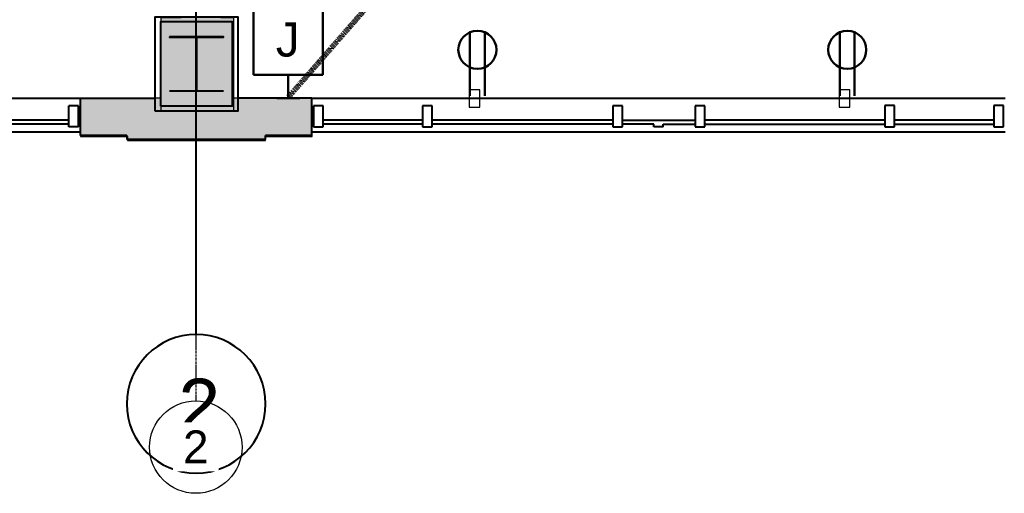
# Model space of a CAD drawing. Header units: inches. Extents: x 25273 to 28081, y 11840 to 13753.
# Drawn here: x 25816 to 26071.6, y 12012.5 to 12135.5 of the extents above; entities that cross this region are included whole.
import ezdxf
from ezdxf.xclip import XClip

# ---------------------------------------------------------------- set-up
doc = ezdxf.new("R2010")
doc.units = ezdxf.units.IN
doc.header["$MEASUREMENT"] = 0
doc.header["$XCLIPFRAME"] = 2
for name, pattern in [('L1$0$Plaza America BA02$0$CENTER2', [1.125, 0.75, -0.125, 0.125, -0.125]), ('L1$0$Plaza America BA02$0$DASHDOT', [1, 0.5, -0.25, 0, -0.25]), ('L1$0$SAG 02ATL Ste230PHII$0$CENTER2', [1.125, 0.75, -0.125, 0.125, -0.125]), ('X1$0$Dash 1_8_', [0.25, 0.125, -0.125]), ('X1$0$Grid Line 1_2_', [0.875, 0.5, -0.125, 0.125, -0.125])]:
    doc.linetypes.add(name, pattern=pattern)
for name, color, linetype in [('L1$0$A-Cols-Extr', 3, 'Continuous'), ('L1$0$A-Glaz', 92, 'Continuous'), ('L1$0$A-Wall-Extr', 7, 'Continuous'), ('L1$0$Plaza America BA02$0$14', 5, 'L1$0$Plaza America BA02$0$DASHDOT'), ('L1$0$Plaza America BA02$0$A-Column grid', 252, 'L1$0$Plaza America BA02$0$CENTER2'), ('L1$0$SAG 02ATL Ste230PHII$0$A-Column grid', 252, 'L1$0$SAG 02ATL Ste230PHII$0$CENTER2')]:
    doc.layers.add(name, color=color, linetype=linetype)
for name, color, linetype, lineweight in [('X1$0$A-ANNO-NOTE', 131, 'Continuous', 30), ('X1$0$A-DETL', 90, 'Continuous', 13), ('X1$0$A-WALL', 113, 'Continuous', 13), ('X1$0$A-WALL-PATT', 111, 'Continuous', 13), ('X1$0$E-ELEC-FIXT', 91, 'Continuous', 9), ('X1$0$Plaza America_Tower 1_2nd Floor -REVIT_dwg', 8, 'Continuous', 9), ('X1$0$S-COLS', 52, 'Continuous', 13), ('X1$0$S-GRID', 1, 'Continuous', 9), ('X1$0$S-GRID-IDEN', 1, 'Continuous', 9)]:
    doc.layers.add(name, color=color, linetype=linetype, lineweight=lineweight)
doc.styles.add('L1$0$Plaza America BA02$0$MONOTXT', font='MONOTXT', dxfattribs={"height": 0.2})
doc.styles.add('X1$0$Arial', font='arial.ttf', dxfattribs={"height": 8.851796})
doc.styles.add('X1$0$Swis721 Lt BT', font='swissl.ttf', dxfattribs={"height": 8.514638})

# ---------------------------------------------------------------- blocks, each defined once
blk = doc.blocks.new('L1')
at = {"layer": 'L1$0$A-Cols-Extr'}
for points in [[(25851.16, 12111.73), (25851.16, 12136.23), (25872.64, 12136.23), (25872.64, 12111.73)], [(25852.65, 12113.07), (25852.65, 12135.07), (25871.15, 12135.07), (25871.15, 12113.07)], [(25854.9, 12131.07), (25854.9, 12130.98), (25868.89, 12130.98), (25868.89, 12131.07)]]:
    blk.add_lwpolyline(points, close=True, dxfattribs=at)
for points in [[(25861.9, 12130.98), (25861.9, 12116.98)], [(25854.9, 12117.07), (25868.9, 12117.07)]]:
    blk.add_lwpolyline(points, dxfattribs=at)
at = {"layer": 'L1$0$A-Glaz'}
for p, q in [((25751.32, 12115.17), (25831.82, 12115.17)), ((25891.82, 12105.43), (25891.82, 12115.17)), ((25891.82, 12115.17), (26071.82, 12115.17)), ((25831.32, 12113.17), (25828.82, 12113.17)), ((25828.82, 12107.67), (25828.82, 12113.17)), ((25831.32, 12107.67), (25831.32, 12113.17)), ((25894.82, 12113.17), (25892.32, 12113.17)), ((25892.32, 12113.17), (25892.32, 12107.67)), ((25894.82, 12107.67), (25894.82, 12113.17)), ((25920.57, 12113.17), (25920.57, 12107.67)), ((25923.07, 12113.17), (25920.57, 12113.17)), ((25923.07, 12107.67), (25923.07, 12113.17)), ((25972.45, 12113.17), (25969.95, 12113.17)), ((25969.95, 12113.17), (25969.95, 12107.67)), ((25972.45, 12107.67), (25972.45, 12113.17)), ((25991.32, 12113.17), (25991.32, 12107.67)), ((25993.82, 12113.17), (25991.32, 12113.17)), ((25993.82, 12107.67), (25993.82, 12113.17)), ((26040.57, 12113.21), (26040.57, 12107.71)), ((26043.07, 12113.21), (26040.57, 12113.21)), ((26043.07, 12107.71), (26043.07, 12113.21)), ((26068.82, 12113.21), (26068.82, 12107.71)), ((26071.32, 12113.21), (26068.82, 12113.21)), ((26071.32, 12107.71), (26071.32, 12113.21)), ((25828.82, 12109.42), (25754.32, 12109.42)), ((25828.82, 12108.42), (25754.32, 12108.42)), ((25831.32, 12107.67), (25828.82, 12107.67)), ((25892.32, 12107.67), (25894.82, 12107.67)), ((25920.57, 12109.42), (25894.82, 12109.42)), ((25920.57, 12108.42), (25894.82, 12108.42)), ((25920.57, 12107.67), (25923.07, 12107.67)), ((25969.95, 12109.42), (25923.07, 12109.42)), ((25969.95, 12108.42), (25923.07, 12108.42)), ((25969.95, 12107.67), (25972.45, 12107.67)), ((25972.45, 12109.42), (25991.32, 12109.42)), ((25980.57, 12108.42), (25972.45, 12108.42)), ((25980.57, 12107.67), (25980.57, 12108.42)), ((25983.07, 12107.67), (25980.57, 12107.67)), ((25983.07, 12107.67), (25983.07, 12108.42)), ((25983.07, 12108.42), (25991.32, 12108.42)), ((25991.32, 12109.67), (25991.32, 12109.67)), ((25991.32, 12107.67), (25993.82, 12107.67)), ((25993.82, 12109.67), (25993.82, 12109.67)), ((25993.82, 12109.48), (26040.57, 12109.48)), ((25993.82, 12108.42), (26040.57, 12108.42)), ((26040.57, 12107.71), (26043.07, 12107.71)), ((26043.07, 12109.48), (26068.82, 12109.48)), ((26043.07, 12108.42), (26068.82, 12108.42)), ((26068.82, 12107.71), (26071.32, 12107.71)), ((25751.32, 12106.42), (25831.82, 12106.42)), ((25891.82, 12106.42), (26071.82, 12106.42))]:
    blk.add_line(p, q, dxfattribs=at)
at = {"layer": 'L1$0$A-Wall-Extr'}
for p, q in [((25831.82, 12105.43), (25831.82, 12115.17)), ((25831.82, 12115.17), (25851.16, 12115.17)), ((25891.82, 12115.17), (25872.64, 12115.17)), ((25843.82, 12105.43), (25831.82, 12105.43)), ((25843.82, 12105.43), (25843.82, 12104.43)), ((25891.82, 12105.43), (25879.82, 12105.43)), ((25879.82, 12104.43), (25879.82, 12105.43)), ((25879.82, 12104.43), (25843.82, 12104.43))]:
    blk.add_line(p, q, dxfattribs=at)
at = {"layer": 'L1$0$Plaza America BA02$0$14', "linetype": 'Continuous'}
blk.add_ellipse((25861.84, 12035.78), major_axis=(18, 0), ratio=0.99964, start_param=0, end_param=6.283175, dxfattribs=at)
at = {"layer": 'L1$0$Plaza America BA02$0$A-Column grid'}
blk.add_line((25861.73, 12300.7), (25861.73, 12053.77), dxfattribs=at)
at = {"layer": 'L1$0$SAG 02ATL Ste230PHII$0$A-Column grid', "linetype": 'Continuous'}
blk.add_line((25861.73, 12300.7), (25861.73, 12053.77), dxfattribs=at)
at = {"layer": 'L1$0$Plaza America BA02$0$14', "linetype": 'Continuous', "style": 'L1$0$Plaza America BA02$0$MONOTXT', "width": 1.000361}
blk.add_text('2', height=13.49, dxfattribs=at).set_placement((25856.79, 12028.8))
blk = doc.blocks.new('X1$0$PS - Duplex - Duplex-V152-FIRST FLOOR POWER _ SIGNAL')
at = {"layer": 'X1$0$E-ELEC-FIXT'}
for p, q in [((1.375, 2.25), (-1.375, 2.25)), ((-1.375, 2.25), (-1.375, -2.25)), ((1.375, -2.25), (1.375, 2.25)), ((-1.375, -2.25), (1.375, -2.25))]:
    blk.add_line(p, q, dxfattribs=at)
blk = doc.blocks.new('X1$0$Concrete-Rectangular-Column - 19 X 24-V182-FIRST FLOOR POWER _ SIGNAL')
at = {"layer": 'X1$0$S-COLS', "lineweight": 9}
blk.add_hatch(color=7, dxfattribs=at).paths.add_polyline_path([(-1.16, -12), (9.5, -12), (9.5, 12), (-9.5, 12), (-9.5, -12), (-4.16, -12)], flags=0)
at = {"layer": 'X1$0$S-COLS', "color": 8, "lineweight": 20}
for p, q in [((-4.16, 12), (-9.5, 12)), ((-9.5, 12), (-9.5, -12)), ((9.5, 12), (6.09, 12)), ((9.5, -12), (9.5, 12)), ((-9.5, -12), (9.5, -12))]:
    blk.add_line(p, q, dxfattribs=at)
blk = doc.blocks.new('X1$0$Grid - Grid Head - Circle-50561-FIRST FLOOR POWER _ SIGNAL')
at = {"layer": 'X1$0$S-GRID-IDEN'}
blk.add_circle((0, 0), 0.125, dxfattribs=at)
blk = doc.blocks.new('X1')
at = {"layer": 'X1$0$A-WALL-PATT', "lineweight": 9}
for points in [[(25843.98, 12105.17), (25843.98, 12115.17), (25831.82, 12115.17), (25831.82, 12105.17)], [(25843.98, 12104.17), (25879.82, 12104.17), (25879.82, 12115.17), (25871.64, 12115.17), (25871.64, 12111.98), (25852.64, 12111.98), (25852.64, 12115.17), (25843.98, 12115.17), (25843.98, 12105.17)], [(25879.82, 12105.17), (25891.98, 12105.17), (25891.98, 12115.17), (25879.82, 12115.17)]]:
    blk.add_hatch(color=7, dxfattribs=at).paths.add_polyline_path(points, flags=0)
at = {"layer": 'X1$0$A-ANNO-NOTE'}
for p, q in [((25876.73, 12139.17), (25876.73, 12121.17)), ((25894.73, 12121.17), (25894.73, 12139.17)), ((25932.9, 12115.74), (25932.9, 12132.27)), ((25936.73, 12115.74), (25936.73, 12132.27)), ((26028.9, 12115.74), (26028.9, 12132.27)), ((26032.73, 12115.74), (26032.73, 12132.27)), ((25876.73, 12121.17), (25894.73, 12121.17)), ((25885.73, 12115.17), (25885.73, 12121.17)), ((25888.73, 12115.17), (25882.73, 12115.17))]:
    blk.add_line(p, q, dxfattribs=at)
for centre in [(25934.81, 12127.7), (26030.81, 12127.7)]:
    blk.add_circle(centre, 4.95, dxfattribs=at)
at = {"layer": 'X1$0$A-DETL', "linetype": 'X1$0$Dash 1_8_', "lineweight": 70}
blk.add_line((26015.25, 12263.98), (25885.73, 12115.36), dxfattribs=at)
at = {"layer": 'X1$0$A-WALL', "color": 8, "lineweight": 20}
for p, q in [((25852.64, 12115.17), (25831.82, 12115.17)), ((25831.82, 12115.17), (25831.82, 12105.17)), ((25891.98, 12115.17), (25871.64, 12115.17)), ((25891.98, 12105.17), (25891.98, 12115.17)), ((25831.82, 12105.17), (25843.98, 12105.17)), ((25843.98, 12105.17), (25843.98, 12104.17)), ((25879.82, 12104.17), (25879.82, 12105.17)), ((25879.82, 12105.17), (25891.98, 12105.17)), ((25843.98, 12104.17), (25879.82, 12104.17))]:
    blk.add_line(p, q, dxfattribs=at)
at = {"layer": 'X1$0$S-GRID', "linetype": 'X1$0$Grid Line 1_2_'}
blk.add_line((25861.73, 12132.53), (25861.73, 12036.53), dxfattribs=at)
at = {"layer": 'X1$0$E-ELEC-FIXT'}
for p in [(25934.1, 12115.1), (26030.1, 12115.1)]:
    blk.add_blockref('X1$0$PS - Duplex - Duplex-V152-FIRST FLOOR POWER _ SIGNAL', p, dxfattribs=at)
at = {"layer": 'X1$0$Plaza America_Tower 1_2nd Floor -REVIT_dwg'}
ref = blk.add_blockref('L1', (0, 0), dxfattribs=at)
XClip(ref).set_block_clipping_path([(25272.8646056985, 11839.529198946), (28080.6732038753, 13753.216736761)])
at = {"layer": 'X1$0$S-COLS', "lineweight": 9}
blk.add_blockref('X1$0$Concrete-Rectangular-Column - 19 X 24-V182-FIRST FLOOR POWER _ SIGNAL', (25862.14, 12123.98), dxfattribs=at)
at = {"layer": 'X1$0$S-GRID-IDEN', "xscale": 95.99999999999994, "yscale": 95.99999999999994, "zscale": 95.99999999999994, "rotation": 180}
blk.add_blockref('X1$0$Grid - Grid Head - Circle-50561-FIRST FLOOR POWER _ SIGNAL', (25861.73, 12024.53), dxfattribs=at)
at = {"layer": 'X1$0$A-ANNO-NOTE', "lineweight": 9, "insert": (25885.6, 12134.8), "char_height": 8.85, "width": 7.344, "attachment_point": 2, "line_spacing_factor": 0.938532, "style": 'X1$0$Arial'}
blk.add_mtext('J', dxfattribs=at)
at = {"layer": 'X1$0$S-GRID-IDEN', "insert": (25861.73, 12028.86), "char_height": 8.51, "width": 7.56, "attachment_point": 2, "line_spacing_factor": 1.00667, "style": 'X1$0$Swis721 Lt BT', "bg_fill": 3, "box_fill_scale": 1.25, "bg_fill_color": 0, "bg_fill_transparency": 0}
blk.add_mtext('2', dxfattribs=at)

msp = doc.modelspace()

# ---------------------------------------------------------------- block references
at = {"lineweight": 5}
msp.add_blockref('X1', (0, 0), dxfattribs=at)

doc.saveas('drawing.dxf')
